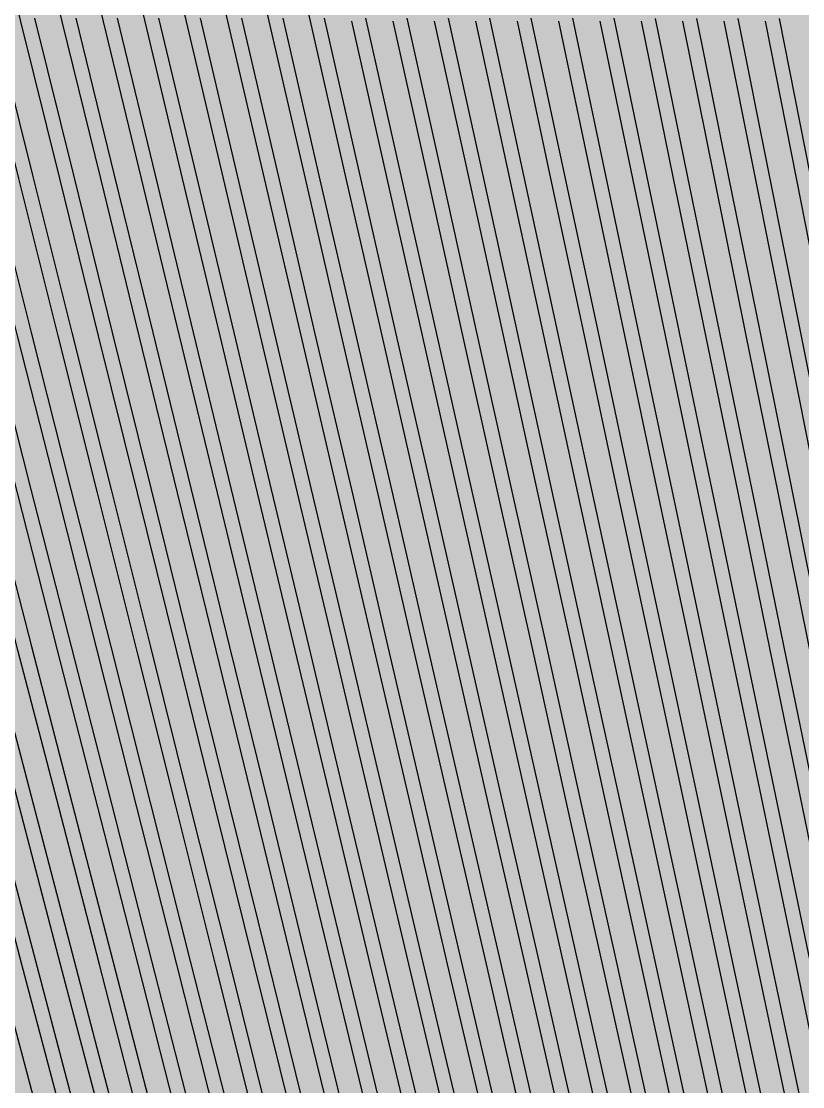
# Model space of a CAD drawing. Header units: metres. Extents: x -7231 to 10969, y -37556 to 1873.
# Drawn here: x 1350.1 to 1461.9, y -18167.2 to -18014.6 of the extents above; entities that cross this region are included whole.
import ezdxf

# ---------------------------------------------------------------- set-up
doc = ezdxf.new("R2010")
doc.units = ezdxf.units.M
for name, color, linetype in [('Metal1', 4, 'CONTINUOUS'), ('Metal2', 3, 'CONTINUOUS'), ('Polyimide', 7, 'CONTINUOUS')]:
    doc.layers.add(name, color=color, linetype=linetype)

msp = doc.modelspace()

# ---------------------------------------------------------------- hatches: boundary and pattern name
at = {"layer": 'Polyimide'}
msp.add_hatch(color=7, dxfattribs=at).paths.add_polyline_path([(4065.69, -468), (4066.67, -501.99), (4068.51, -535.99), (4071.41, -569.99), (4075.54, -603.99), (4081.04, -637.99), (4088.01, -671.99), (4096.52, -705.98), (4106.62, -739.98), (4118.33, -773.98), (4131.63, -807.98), (4146.49, -841.98), (4162.87, -875.98), (4180.68, -909.97), (4199.83, -943.97), (4220.22, -977.97), (4241.73, -1011.97), (4264.21, -1045.97), (4287.52, -1079.96), (4311.51, -1113.96), (4336.01, -1147.96), (4360.86, -1181.96), (4385.88, -1215.96), (4410.89, -1249.96), (4435.74, -1283.95), (4460.24, -1317.95), (4484.23, -1351.95), (4507.54, -1385.95), (4530.02, -1419.95), (4551.53, -1453.94), (4571.92, -1487.94), (4591.07, -1521.94), (4608.88, -1555.94), (4625.26, -1589.94), (4640.12, -1623.94), (4653.42, -1657.93), (4665.13, -1691.93), (4675.23, -1725.93), (4683.74, -1759.93), (4690.71, -1793.93), (4696.21, -1827.93), (4700.34, -1861.92), (4703.24, -1895.92), (4705.08, -1929.92), (4706.06, -1963.92), (4706.44, -1997.92), (4706.5, -2031.91), (4706.5, -4793.02), (4709.95, -4838.39), (4720.22, -4882.71), (4737.08, -4924.98), (4760.13, -4964.2), (4788.85, -4999.49), (4822.58, -5030.03), (4860.53, -5055.12), (4901.85, -5074.18), (4901.85, -5074.18), (4970.68, -5105.23), (5034.7, -5145.26), (5092.76, -5193.54), (5143.8, -5249.19), (5186.89, -5311.2), (5221.24, -5378.44), (5246.23, -5449.69), (5261.41, -5523.66), (5266.5, -5599), (5261.41, -5674.34), (5246.23, -5748.31), (5221.24, -5819.56), (5186.89, -5886.8), (5143.8, -5948.81), (5092.76, -6004.46), (5034.7, -6052.74), (4970.68, -6092.77), (4901.85, -6123.82), (4860.53, -6142.88), (4822.58, -6167.97), (4788.85, -6198.51), (4760.13, -6233.8), (4737.08, -6273.02), (4720.22, -6315.29), (4709.95, -6359.61), (4706.5, -6404.98), (4706.5, -9221.52), (4709.95, -9266.88), (4720.22, -9311.21), (4737.08, -9353.47), (4760.13, -9392.7), (4788.85, -9427.98), (4822.58, -9458.52), (4860.53, -9483.61), (4901.85, -9502.67), (4970.68, -9533.72), (5034.7, -9573.75), (5092.76, -9622.03), (5143.8, -9677.68), (5186.89, -9739.69), (5221.24, -9806.94), (5246.23, -9878.19), (5261.41, -9952.16), (5266.5, -10027.49), (5261.41, -10102.83), (5246.23, -10176.8), (5221.24, -10248.05), (5186.89, -10315.3), (5143.8, -10377.31), (5092.76, -10432.96), (5034.7, -10481.24), (4970.68, -10521.27), (4901.85, -10552.32), (4860.53, -10571.38), (4822.58, -10596.46), (4788.85, -10627), (4760.13, -10662.29), (4737.08, -10701.52), (4720.22, -10743.78), (4709.95, -10788.1), (4706.5, -10833.47), (4706.5, -13650.01), (4709.95, -13695.38), (4720.22, -13739.7), (4737.08, -13781.96), (4760.13, -13821.19), (4788.85, -13856.48), (4822.58, -13887.02), (4860.53, -13912.11), (4901.85, -13931.17), (4970.68, -13962.22), (5034.7, -14002.25), (5092.76, -14050.53), (5143.8, -14106.18), (5186.89, -14168.19), (5221.24, -14235.43), (5246.23, -14306.68), (5261.41, -14380.65), (5266.5, -14455.99), (5261.41, -14531.33), (5246.23, -14605.29), (5221.24, -14676.55), (5186.89, -14743.79), (5143.8, -14805.8), (5092.76, -14861.45), (5034.7, -14909.73), (4970.68, -14949.76), (4901.85, -14980.81), (4860.53, -14999.87), (4822.58, -15024.96), (4788.85, -15055.5), (4760.13, -15090.79), (4737.08, -15130.01), (4720.22, -15172.27), (4709.95, -15216.6), (4706.5, -15261.97), (4706.5, -15455.99), (4720.95, -15750.04), (4764.14, -16041.26), (4835.68, -16326.84), (4934.86, -16604.04), (5060.74, -16870.18), (5212.09, -17122.7), (5387.47, -17359.17), (5585.18, -17577.31), (5803.32, -17775.02), (6039.79, -17950.4), (6292.31, -18101.75), (6558.45, -18227.63), (6835.65, -18326.81), (7121.23, -18398.34), (7412.45, -18441.54), (7706.5, -18455.99), (9969.01, -18455.99), (10047.42, -18459.84), (10125.08, -18471.36), (10201.23, -18490.44), (10275.15, -18516.89), (10346.12, -18550.45), (10413.46, -18590.81), (10476.52, -18637.58), (10534.69, -18690.3), (10587.41, -18748.47), (10634.18, -18811.53), (10674.54, -18878.87), (10708.11, -18949.84), (10734.56, -19023.76), (10753.63, -19099.92), (10765.15, -19177.58), (10769.01, -19255.99), (10769.01, -20895.8), (10730.24, -20951.41), (10694.6, -21009.08), (10662.21, -21068.63), (10633.17, -21129.89), (10607.55, -21192.66), (10585.45, -21256.74), (10566.93, -21321.96), (10552.05, -21388.09), (10540.84, -21454.95), (10533.35, -21522.33), (10529.6, -21590.02), (10529.6, -21657.81), (10533.35, -21725.5), (10540.84, -21792.87), (10552.05, -21859.73), (10566.93, -21925.87), (10585.45, -21991.08), (10607.55, -22055.17), (10633.17, -22117.94), (10662.21, -22179.19), (10694.6, -22238.74), (10730.24, -22296.41), (10769.01, -22352.03), (10769.01, -32454.24), (10728.74, -32510.49), (10691.72, -32568.92), (10658.05, -32629.35), (10627.85, -32691.58), (10601.2, -32755.42), (10578.21, -32820.67), (10558.93, -32887.1), (10543.44, -32954.52), (10531.77, -33022.71), (10523.97, -33091.44), (10520.07, -33160.51), (10520.07, -33229.69), (10523.97, -33298.75), (10531.77, -33367.49), (10543.44, -33435.67), (10558.93, -33503.09), (10578.21, -33569.53), (10601.2, -33634.77), (10627.85, -33698.61), (10658.05, -33760.85), (10691.72, -33821.28), (10728.74, -33879.71), (10769.01, -33935.96), (10769.01, -36556), (10765.15, -36634.41), (10753.63, -36712.07), (10734.56, -36788.23), (10708.11, -36862.15), (10674.54, -36933.12), (10634.18, -37000.46), (10587.41, -37063.51), (10534.69, -37121.69), (10476.52, -37174.41), (10413.46, -37221.18), (10346.12, -37261.54), (10275.15, -37295.1), (10201.23, -37321.55), (10125.08, -37340.63), (10047.42, -37352.15), (9969.01, -37356), (-6231.01, -37356), (-6309.42, -37352.15), (-6387.08, -37340.63), (-6463.23, -37321.55), (-6537.15, -37295.1), (-6608.12, -37261.54), (-6675.46, -37221.18), (-6738.52, -37174.41), (-6796.69, -37121.69), (-6849.41, -37063.51), (-6896.18, -37000.46), (-6936.54, -36933.12), (-6970.11, -36862.15), (-6996.56, -36788.23), (-7015.63, -36712.07), (-7027.15, -36634.41), (-7031.01, -36556), (-7031.01, -33936), (-6990.74, -33879.75), (-6953.7, -33821.31), (-6920.03, -33760.88), (-6889.82, -33698.64), (-6863.18, -33634.8), (-6840.18, -33569.55), (-6820.9, -33503.11), (-6805.4, -33435.69), (-6793.74, -33367.49), (-6785.94, -33298.75), (-6782.03, -33229.68), (-6782.03, -33160.5), (-6785.94, -33091.43), (-6793.74, -33022.69), (-6805.4, -32954.5), (-6820.9, -32887.07), (-6840.18, -32820.63), (-6863.18, -32755.39), (-6889.82, -32691.54), (-6920.03, -32629.3), (-6953.7, -32568.87), (-6990.74, -32510.43), (-7031.01, -32454.18), (-7031.01, -22364.83), (-6990.74, -22308.58), (-6953.7, -22250.14), (-6920.03, -22189.71), (-6889.82, -22127.47), (-6863.18, -22063.62), (-6840.18, -21998.38), (-6820.9, -21931.94), (-6805.4, -21864.51), (-6793.74, -21796.32), (-6785.94, -21727.58), (-6782.03, -21658.51), (-6782.03, -21589.33), (-6785.94, -21520.26), (-6793.74, -21451.52), (-6805.4, -21383.32), (-6820.9, -21315.9), (-6840.18, -21249.46), (-6863.18, -21184.21), (-6889.82, -21120.37), (-6920.03, -21058.13), (-6953.7, -20997.7), (-6990.74, -20939.26), (-7031.01, -20883.01), (-7031.01, -19255.99), (-7027.15, -19177.58), (-7015.63, -19099.92), (-6996.56, -19023.76), (-6970.11, -18949.84), (-6936.54, -18878.87), (-6896.18, -18811.53), (-6849.41, -18748.47), (-6796.69, -18690.3), (-6738.52, -18637.58), (-6675.46, -18590.81), (-6608.12, -18550.45), (-6537.15, -18516.89), (-6463.23, -18490.44), (-6387.08, -18471.36), (-6309.42, -18459.84), (-6231.01, -18455.99), (-3968.5, -18455.99), (-3674.45, -18441.54), (-3383.23, -18398.34), (-3097.65, -18326.81), (-2820.45, -18227.63), (-2554.31, -18101.75), (-2301.79, -17950.4), (-2065.32, -17775.02), (-1847.18, -17577.31), (-1649.47, -17359.17), (-1474.09, -17122.7), (-1322.74, -16870.18), (-1196.86, -16604.04), (-1097.68, -16326.84), (-1026.14, -16041.26), (-982.95, -15750.04), (-968.5, -15455.99), (-968.5, -15261.97), (-971.95, -15216.6), (-982.22, -15172.27), (-999.08, -15130.01), (-1022.13, -15090.79), (-1050.85, -15055.5), (-1084.58, -15024.96), (-1122.53, -14999.87), (-1163.85, -14980.81), (-1232.68, -14949.76), (-1296.7, -14909.73), (-1354.76, -14861.45), (-1405.8, -14805.8), (-1448.89, -14743.79), (-1483.24, -14676.55), (-1508.23, -14605.29), (-1523.41, -14531.33), (-1528.5, -14455.99), (-1523.41, -14380.65), (-1508.23, -14306.68), (-1483.24, -14235.43), (-1448.89, -14168.19), (-1405.8, -14106.18), (-1354.76, -14050.53), (-1296.7, -14002.25), (-1232.68, -13962.22), (-1163.85, -13931.17), (-1122.53, -13912.11), (-1084.58, -13887.02), (-1050.85, -13856.48), (-1022.13, -13821.19), (-999.08, -13781.96), (-982.22, -13739.7), (-971.95, -13695.38), (-968.5, -13650.01), (-968.5, -12309.64), (-971.95, -12264.27), (-982.22, -12219.94), (-999.08, -12177.68), (-1022.13, -12138.46), (-1050.85, -12103.17), (-1084.58, -12072.63), (-1122.53, -12047.54), (-1163.85, -12028.48), (-1232.68, -11997.43), (-1296.7, -11957.4), (-1354.76, -11909.12), (-1405.8, -11853.47), (-1448.89, -11791.46), (-1483.24, -11724.22), (-1508.23, -11652.96), (-1523.41, -11579), (-1528.5, -11503.66), (-1523.41, -11428.32), (-1508.23, -11354.35), (-1483.24, -11283.1), (-1448.89, -11215.86), (-1405.8, -11153.85), (-1354.76, -11098.2), (-1296.7, -11049.92), (-1232.68, -11009.89), (-1163.85, -10978.84), (-1122.53, -10959.78), (-1084.58, -10934.69), (-1050.85, -10904.15), (-1022.13, -10868.86), (-999.08, -10829.63), (-982.22, -10787.37), (-971.95, -10743.05), (-968.5, -10697.68), (-968.5, -9357.31), (-971.95, -9311.94), (-982.22, -9267.62), (-999.08, -9225.35), (-1022.13, -9186.13), (-1050.85, -9150.84), (-1084.58, -9120.3), (-1122.53, -9095.21), (-1163.85, -9076.15), (-1163.85, -9076.15), (-1232.68, -9045.1), (-1296.7, -9005.07), (-1354.76, -8956.79), (-1405.8, -8901.14), (-1448.89, -8839.13), (-1483.24, -8771.89), (-1508.23, -8700.64), (-1523.41, -8626.67), (-1528.5, -8551.33), (-1523.41, -8475.99), (-1508.23, -8402.02), (-1483.24, -8330.77), (-1448.89, -8263.53), (-1405.8, -8201.52), (-1354.76, -8145.87), (-1296.7, -8097.59), (-1232.68, -8057.56), (-1163.85, -8026.51), (-1163.85, -8026.51), (-1122.53, -8007.45), (-1084.58, -7982.36), (-1050.85, -7951.82), (-1022.13, -7916.53), (-999.08, -7877.31), (-982.22, -7835.04), (-971.95, -7790.72), (-968.5, -7745.35), (-968.5, -6404.98), (-971.95, -6359.61), (-982.22, -6315.29), (-999.08, -6273.02), (-1022.13, -6233.8), (-1050.85, -6198.51), (-1084.58, -6167.97), (-1122.53, -6142.88), (-1163.85, -6123.82), (-1163.85, -6123.82), (-1232.68, -6092.77), (-1296.7, -6052.74), (-1354.76, -6004.46), (-1405.8, -5948.81), (-1448.89, -5886.8), (-1483.24, -5819.56), (-1508.23, -5748.31), (-1523.41, -5674.34), (-1528.5, -5599), (-1523.41, -5523.66), (-1508.23, -5449.69), (-1483.24, -5378.44), (-1448.89, -5311.2), (-1405.8, -5249.19), (-1354.76, -5193.54), (-1296.7, -5145.26), (-1232.68, -5105.23), (-1163.85, -5074.18), (-1163.85, -5074.18), (-1122.53, -5055.12), (-1084.58, -5030.03), (-1050.85, -4999.49), (-1022.13, -4964.2), (-999.08, -4924.98), (-982.22, -4882.71), (-971.95, -4838.39), (-968.5, -4793.02), (-968.5, -2031.91), (-968.44, -1997.92), (-968.06, -1963.92), (-967.05, -1929.92), (-965.18, -1895.92), (-962.22, -1861.92), (-958.01, -1827.93), (-952.41, -1793.93), (-945.31, -1759.93), (-936.64, -1725.93), (-926.35, -1691.93), (-914.43, -1657.93), (-900.88, -1623.94), (-885.74, -1589.94), (-869.05, -1555.94), (-850.91, -1521.94), (-831.4, -1487.94), (-810.63, -1453.94), (-788.72, -1419.95), (-765.82, -1385.95), (-742.07, -1351.95), (-717.63, -1317.95), (-692.67, -1283.95), (-667.36, -1249.96), (-641.88, -1215.96), (-616.39, -1181.96), (-591.08, -1147.96), (-566.12, -1113.96), (-541.68, -1079.96), (-517.93, -1045.97), (-495.03, -1011.97), (-473.12, -977.97), (-452.35, -943.97), (-432.84, -909.97), (-414.7, -875.98), (-398.01, -841.98), (-382.87, -807.98), (-369.32, -773.98), (-357.4, -739.98), (-347.11, -705.98), (-338.44, -671.99), (-331.34, -637.99), (-325.74, -603.99), (-321.53, -569.99), (-318.57, -535.99), (-316.7, -501.99), (-315.69, -468), (-315.31, -434), (-315.25, -400), (-315.25, 401), (-315.25, 451), (-315.25, 1644), (-270.25, 1644), (-270.03, 1637.13), (-269.35, 1630.29), (-268.23, 1623.52), (-266.67, 1616.82), (-264.68, 1610.25), (-262.26, 1603.82), (-259.42, 1597.56), (-256.18, 1591.5), (-252.55, 1585.67), (-248.55, 1580.08), (-244.19, 1574.77), (-239.5, 1569.75), (-234.48, 1565.06), (-229.17, 1560.7), (-223.58, 1556.7), (-217.75, 1553.07), (-211.69, 1549.83), (-205.43, 1546.99), (-199, 1544.57), (-192.43, 1542.58), (-185.73, 1541.02), (-178.96, 1539.9), (-172.12, 1539.22), (-165.25, 1539), (-158.38, 1539.22), (-151.54, 1539.9), (-144.77, 1541.02), (-138.07, 1542.58), (-131.5, 1544.57), (-125.07, 1546.99), (-118.81, 1549.83), (-112.75, 1553.07), (-106.92, 1556.7), (-101.33, 1560.7), (-96.02, 1565.06), (-91, 1569.75), (-86.31, 1574.77), (-81.95, 1580.08), (-77.95, 1585.67), (-74.32, 1591.5), (-71.08, 1597.56), (-68.24, 1603.82), (-65.82, 1610.25), (-63.83, 1616.82), (-62.27, 1623.52), (-61.15, 1630.29), (-60.47, 1637.13), (-60.25, 1644), (1853, 1644), (1853, 1573), (3815.25, 1573), (3815.46, 1579.54), (3816.11, 1586.05), (3817.17, 1592.51), (3818.66, 1598.88), (3820.56, 1605.14), (3822.86, 1611.27), (3825.56, 1617.23), (3828.65, 1623), (3832.1, 1628.56), (3835.91, 1633.88), (3840.07, 1638.93), (3844.54, 1643.71), (3849.32, 1648.18), (3854.37, 1652.34), (3859.69, 1656.15), (3865.25, 1659.6), (3871.02, 1662.69), (3876.98, 1665.39), (3883.11, 1667.69), (3889.37, 1669.59), (3895.74, 1671.08), (3902.2, 1672.14), (3908.71, 1672.79), (3915.25, 1673), (3921.79, 1672.79), (3928.3, 1672.14), (3934.76, 1671.08), (3941.13, 1669.59), (3947.39, 1667.69), (3953.52, 1665.39), (3959.48, 1662.69), (3965.25, 1659.6), (3970.81, 1656.15), (3976.13, 1652.34), (3981.18, 1648.18), (3985.96, 1643.71), (3990.43, 1638.93), (3994.59, 1633.88), (3998.4, 1628.56), (4001.85, 1623), (4004.94, 1617.23), (4007.64, 1611.27), (4009.94, 1605.14), (4011.84, 1598.88), (4013.33, 1592.51), (4014.39, 1586.05), (4015.04, 1579.54), (4015.25, 1573), (4065.25, 1573), (4065.25, 451), (4065.25, 401), (4065.25, -400), (4065.31, -434), (4065.69, -468)])

# ---------------------------------------------------------------- linework, layer by layer
at = {"layer": 'Metal1'}
for points in [[(1433.44, -18464.7), (1427.5, -18442.19), (1421.55, -18419.69), (1415.61, -18397.19), (1409.67, -18374.69), (1403.72, -18352.19), (1397.78, -18329.69), (1391.84, -18307.19), (1385.89, -18284.69), (1379.95, -18262.19), (1374.01, -18239.69), (1368.06, -18217.19), (1362.12, -18194.69), (1356.17, -18172.19), (1350.23, -18149.69), (1344.29, -18127.19), (1338.34, -18104.68), (1332.4, -18082.18), (1326.46, -18059.68), (1320.51, -18037.18), (1314.57, -18014.68), (1308.63, -17992.18)], [(1442.73, -18464.69), (1436.92, -18442.19), (1431.1, -18419.69), (1425.29, -18397.19), (1419.47, -18374.69), (1413.65, -18352.19), (1407.84, -18329.69), (1402.02, -18307.19), (1396.2, -18284.68), (1390.39, -18262.18), (1384.57, -18239.68), (1378.76, -18217.18), (1372.94, -18194.68), (1367.12, -18172.18), (1361.31, -18149.68), (1355.49, -18127.18), (1349.67, -18104.68), (1343.86, -18082.18), (1338.04, -18059.68), (1332.22, -18037.18), (1326.41, -18014.68), (1320.59, -17992.18)], [(1452.03, -18464.69), (1446.34, -18442.18), (1440.65, -18419.68), (1434.96, -18397.18), (1429.27, -18374.68), (1423.58, -18352.18), (1417.89, -18329.68), (1412.2, -18307.18), (1406.52, -18284.68), (1400.83, -18262.18), (1395.14, -18239.68), (1389.45, -18217.18), (1383.76, -18194.68), (1378.07, -18172.18), (1372.38, -18149.68), (1366.69, -18127.17), (1361, -18104.67), (1355.31, -18082.17), (1349.62, -18059.67), (1343.94, -18037.17), (1338.25, -18014.67), (1332.56, -17992.17)], [(1461.32, -18464.68), (1455.76, -18442.18), (1450.2, -18419.68), (1444.64, -18397.18), (1439.08, -18374.68), (1433.51, -18352.18), (1427.95, -18329.68), (1422.39, -18307.18), (1416.83, -18284.67), (1411.27, -18262.17), (1405.7, -18239.67), (1400.14, -18217.17), (1394.58, -18194.67), (1389.02, -18172.17), (1383.46, -18149.67), (1377.89, -18127.17), (1372.33, -18104.67), (1366.77, -18082.17), (1361.21, -18059.67), (1355.65, -18037.17), (1350.08, -18014.67), (1344.52, -17992.17)], [(1470.62, -18464.67), (1465.18, -18442.17), (1459.75, -18419.67), (1454.31, -18397.17), (1448.88, -18374.67), (1443.44, -18352.17), (1438.01, -18329.67), (1432.57, -18307.17), (1427.14, -18284.67), (1421.7, -18262.17), (1416.27, -18239.67), (1410.83, -18217.17), (1405.4, -18194.67), (1399.97, -18172.17), (1394.53, -18149.67), (1389.1, -18127.16), (1383.66, -18104.66), (1378.23, -18082.16), (1372.79, -18059.66), (1367.36, -18037.16), (1361.92, -18014.66), (1356.49, -17992.16)], [(1479.91, -18464.67), (1474.61, -18442.17), (1469.3, -18419.67), (1463.99, -18397.17), (1458.68, -18374.67), (1453.37, -18352.17), (1448.07, -18329.67), (1442.76, -18307.16), (1437.45, -18284.66), (1432.14, -18262.16), (1426.84, -18239.66), (1421.53, -18217.16), (1416.22, -18194.66), (1410.91, -18172.16), (1405.6, -18149.66), (1400.3, -18127.16), (1394.99, -18104.66), (1389.68, -18082.16), (1384.37, -18059.66), (1379.07, -18037.16), (1373.76, -18014.66), (1368.45, -17992.16)], [(1489.21, -18464.66), (1484.03, -18442.16), (1478.85, -18419.66), (1473.67, -18397.16), (1468.49, -18374.66), (1463.31, -18352.16), (1458.12, -18329.66), (1452.94, -18307.16), (1447.76, -18284.66), (1442.58, -18262.16), (1437.4, -18239.66), (1432.22, -18217.16), (1427.04, -18194.66), (1421.86, -18172.16), (1416.68, -18149.65), (1411.5, -18127.15), (1406.32, -18104.65), (1401.14, -18082.15), (1395.96, -18059.65), (1390.78, -18037.15), (1385.6, -18014.65), (1380.42, -17992.15)], [(1316.5, -18014.17), (1322.45, -18036.67), (1328.39, -18059.17), (1334.34, -18081.67), (1340.28, -18104.17), (1346.22, -18126.67), (1352.17, -18149.17), (1358.11, -18171.68), (1364.05, -18194.18), (1370, -18216.68), (1375.94, -18239.18), (1381.88, -18261.68), (1387.83, -18284.18), (1393.77, -18306.68), (1399.71, -18329.18), (1405.66, -18351.68), (1411.6, -18374.18), (1417.54, -18396.68), (1423.49, -18419.18), (1429.43, -18441.68), (1435.37, -18464.18)], [(1328.34, -18014.18), (1334.16, -18036.68), (1339.98, -18059.18), (1345.79, -18081.68), (1351.61, -18104.18), (1357.43, -18126.68), (1363.24, -18149.18), (1369.06, -18171.68), (1374.88, -18194.18), (1380.69, -18216.68), (1386.51, -18239.18), (1392.32, -18261.68), (1398.14, -18284.18), (1403.96, -18306.68), (1409.77, -18329.19), (1415.59, -18351.69), (1421.41, -18374.19), (1427.22, -18396.69), (1433.04, -18419.19), (1438.85, -18441.69), (1444.67, -18464.19)], [(1340.18, -18014.18), (1345.87, -18036.68), (1351.56, -18059.18), (1357.25, -18081.68), (1362.94, -18104.18), (1368.63, -18126.68), (1374.32, -18149.19), (1380.01, -18171.69), (1385.7, -18194.19), (1391.39, -18216.69), (1397.08, -18239.19), (1402.77, -18261.69), (1408.45, -18284.19), (1414.14, -18306.69), (1419.83, -18329.19), (1425.52, -18351.69), (1431.21, -18374.19), (1436.9, -18396.69), (1442.59, -18419.19), (1448.28, -18441.69), (1453.97, -18464.19)], [(1352.03, -18014.19), (1357.59, -18036.69), (1363.15, -18059.19), (1368.71, -18081.69), (1374.27, -18104.19), (1379.84, -18126.69), (1385.4, -18149.19), (1390.96, -18171.69), (1396.52, -18194.19), (1402.08, -18216.69), (1407.65, -18239.19), (1413.21, -18261.69), (1418.77, -18284.19), (1424.33, -18306.7), (1429.89, -18329.2), (1435.46, -18351.7), (1441.02, -18374.2), (1446.58, -18396.7), (1452.14, -18419.2), (1457.7, -18441.7), (1463.27, -18464.2)], [(1363.87, -18014.19), (1369.3, -18036.69), (1374.73, -18059.19), (1380.17, -18081.69), (1385.6, -18104.19), (1391.04, -18126.69), (1396.47, -18149.2), (1401.91, -18171.7), (1407.34, -18194.2), (1412.78, -18216.7), (1418.21, -18239.2), (1423.65, -18261.7), (1429.08, -18284.2), (1434.52, -18306.7), (1439.95, -18329.2), (1445.39, -18351.7), (1450.82, -18374.2), (1456.26, -18396.7), (1461.69, -18419.2), (1467.13, -18441.7), (1472.56, -18464.21)], [(1375.71, -18014.2), (1381.01, -18036.7), (1386.32, -18059.2), (1391.63, -18081.7), (1396.94, -18104.2), (1402.24, -18126.7), (1407.55, -18149.2), (1412.86, -18171.7), (1418.17, -18194.2), (1423.47, -18216.7), (1428.78, -18239.2), (1434.09, -18261.7), (1439.4, -18284.2), (1444.71, -18306.71), (1450.01, -18329.21), (1455.32, -18351.71), (1460.63, -18374.21), (1465.94, -18396.71), (1471.24, -18419.21), (1476.55, -18441.71), (1481.86, -18464.21)], [(1387.55, -18014.2), (1392.73, -18036.7), (1397.91, -18059.2), (1403.09, -18081.7), (1408.27, -18104.2), (1413.45, -18126.71), (1418.63, -18149.21), (1423.81, -18171.71), (1428.99, -18194.21), (1434.17, -18216.71), (1439.35, -18239.21), (1444.53, -18261.71), (1449.71, -18284.21), (1454.89, -18306.71), (1460.07, -18329.21), (1465.25, -18351.71), (1470.43, -18374.21), (1475.62, -18396.71), (1480.8, -18419.21), (1485.98, -18441.71), (1491.16, -18464.22)], [(1498.5, -18464.66), (1493.45, -18442.16), (1488.4, -18419.66), (1483.34, -18397.16), (1478.29, -18374.66), (1473.24, -18352.16), (1468.18, -18329.65), (1463.13, -18307.15), (1458.08, -18284.65), (1453.02, -18262.15), (1447.97, -18239.65), (1442.91, -18217.15), (1437.86, -18194.65), (1432.81, -18172.15), (1427.75, -18149.65), (1422.7, -18127.15), (1417.65, -18104.65), (1412.59, -18082.15), (1407.54, -18059.65), (1402.49, -18037.15), (1397.43, -18014.65)], [(1399.38, -18014.21), (1404.44, -18036.71), (1409.49, -18059.21), (1414.55, -18081.71), (1419.6, -18104.21), (1424.65, -18126.71), (1429.71, -18149.21), (1434.76, -18171.71), (1439.81, -18194.21), (1444.87, -18216.71), (1449.92, -18239.21), (1454.97, -18261.71), (1460.03, -18284.22), (1465.08, -18306.72), (1470.13, -18329.22), (1475.19, -18351.72), (1480.24, -18374.22), (1485.29, -18396.72), (1490.35, -18419.22), (1495.4, -18441.72), (1500.45, -18464.22)], [(1507.8, -18464.65), (1502.87, -18442.15), (1497.95, -18419.65), (1493.02, -18397.15), (1488.09, -18374.65), (1483.17, -18352.15), (1478.24, -18329.65), (1473.31, -18307.15), (1468.39, -18284.65), (1463.46, -18262.15), (1458.53, -18239.65), (1453.61, -18217.15), (1448.68, -18194.65), (1443.76, -18172.14), (1438.83, -18149.64), (1433.9, -18127.14), (1428.98, -18104.64), (1424.05, -18082.14), (1419.12, -18059.64), (1414.2, -18037.14), (1409.27, -18014.64)], [(1411.22, -18014.21), (1416.15, -18036.71), (1421.08, -18059.21), (1426, -18081.71), (1430.93, -18104.22), (1435.86, -18126.72), (1440.78, -18149.22), (1445.71, -18171.72), (1450.64, -18194.22), (1455.56, -18216.72), (1460.49, -18239.22), (1465.41, -18261.72), (1470.34, -18284.22), (1475.27, -18306.72), (1480.19, -18329.22), (1485.12, -18351.72), (1490.05, -18374.22), (1494.97, -18396.72), (1499.9, -18419.22), (1504.83, -18441.73), (1509.75, -18464.23)], [(1517.09, -18464.65), (1512.29, -18442.15), (1507.49, -18419.65), (1502.7, -18397.15), (1497.9, -18374.65), (1493.1, -18352.15), (1488.3, -18329.64), (1483.5, -18307.14), (1478.7, -18284.64), (1473.9, -18262.14), (1469.1, -18239.64), (1464.3, -18217.14), (1459.5, -18194.64), (1454.7, -18172.14), (1449.9, -18149.64), (1445.1, -18127.14), (1440.31, -18104.64), (1435.51, -18082.14), (1430.71, -18059.64), (1425.91, -18037.14), (1421.11, -18014.63)], [(1423.06, -18014.22), (1427.86, -18036.72), (1432.66, -18059.22), (1437.46, -18081.72), (1442.26, -18104.22), (1447.06, -18126.72), (1451.86, -18149.22), (1456.66, -18171.72), (1461.46, -18194.22), (1466.26, -18216.72), (1471.06, -18239.22), (1475.86, -18261.73), (1480.66, -18284.23), (1485.45, -18306.73), (1490.25, -18329.23), (1495.05, -18351.73), (1499.85, -18374.23), (1504.65, -18396.73), (1509.45, -18419.23), (1514.25, -18441.73), (1519.05, -18464.23)], [(1526.39, -18464.64), (1521.72, -18442.14), (1517.04, -18419.64), (1512.37, -18397.14), (1507.7, -18374.64), (1503.03, -18352.14), (1498.36, -18329.64), (1493.68, -18307.14), (1489.01, -18284.64), (1484.34, -18262.14), (1479.67, -18239.64), (1475, -18217.14), (1470.32, -18194.64), (1465.65, -18172.13), (1460.98, -18149.63), (1456.31, -18127.13), (1451.63, -18104.63), (1446.96, -18082.13), (1442.29, -18059.63), (1437.62, -18037.13), (1432.95, -18014.63)], [(1434.9, -18014.22), (1439.58, -18036.72), (1444.25, -18059.22), (1448.92, -18081.73), (1453.59, -18104.23), (1458.27, -18126.73), (1462.94, -18149.23), (1467.61, -18171.73), (1472.28, -18194.23), (1476.95, -18216.73), (1481.63, -18239.23), (1486.3, -18261.73), (1490.97, -18284.23), (1495.64, -18306.73), (1500.31, -18329.23), (1504.99, -18351.73), (1509.66, -18374.23), (1514.33, -18396.73), (1519, -18419.24), (1523.67, -18441.74), (1528.35, -18464.24)], [(1535.68, -18464.64), (1531.14, -18442.14), (1526.59, -18419.64), (1522.05, -18397.14), (1517.5, -18374.64), (1512.96, -18352.13), (1508.41, -18329.63), (1503.87, -18307.13), (1499.32, -18284.63), (1494.78, -18262.13), (1490.23, -18239.63), (1485.69, -18217.13), (1481.14, -18194.63), (1476.6, -18172.13), (1472.05, -18149.63), (1467.51, -18127.13), (1462.96, -18104.63), (1458.42, -18082.13), (1453.87, -18059.63), (1449.33, -18037.12), (1444.78, -18014.62)], [(1446.74, -18014.23), (1451.29, -18036.73), (1455.83, -18059.23), (1460.38, -18081.73), (1464.92, -18104.23), (1469.47, -18126.73), (1474.01, -18149.23), (1478.56, -18171.73), (1483.1, -18194.23), (1487.65, -18216.73), (1492.19, -18239.24), (1496.74, -18261.74), (1501.28, -18284.24), (1505.83, -18306.74), (1510.37, -18329.24), (1514.92, -18351.74), (1519.46, -18374.24), (1524.01, -18396.74), (1528.55, -18419.24), (1533.1, -18441.74), (1537.64, -18464.24)], [(1544.98, -18464.63), (1540.56, -18442.13), (1536.14, -18419.63), (1531.72, -18397.13), (1527.31, -18374.63), (1522.89, -18352.13), (1518.47, -18329.63), (1514.05, -18307.13), (1509.64, -18284.63), (1505.22, -18262.13), (1500.8, -18239.63), (1496.38, -18217.13), (1491.96, -18194.62), (1487.55, -18172.12), (1483.13, -18149.62), (1478.71, -18127.12), (1474.29, -18104.62), (1469.88, -18082.12), (1465.46, -18059.62), (1461.04, -18037.12), (1456.62, -18014.62)], [(1458.58, -18014.23), (1463, -18036.73), (1467.42, -18059.23), (1471.84, -18081.74), (1476.26, -18104.24), (1480.67, -18126.74), (1485.09, -18149.24), (1489.51, -18171.74), (1493.93, -18194.24), (1498.34, -18216.74), (1502.76, -18239.24), (1507.18, -18261.74), (1511.6, -18284.24), (1516.02, -18306.74), (1520.43, -18329.24), (1524.85, -18351.74), (1529.27, -18374.24), (1533.69, -18396.75), (1538.11, -18419.25), (1542.52, -18441.75), (1546.94, -18464.25)]]:
    msp.add_lwpolyline(points, dxfattribs=at)
at = {"layer": 'Metal2'}
for points in [[(1438.09, -18464.69), (1432.21, -18442.19), (1426.33, -18419.69), (1420.45, -18397.19), (1414.57, -18374.69), (1408.69, -18352.19), (1402.81, -18329.69), (1396.93, -18307.19), (1391.05, -18284.69), (1385.17, -18262.19), (1379.29, -18239.69), (1373.41, -18217.19), (1367.53, -18194.68), (1361.65, -18172.18), (1355.77, -18149.68), (1349.89, -18127.18), (1344.01, -18104.68), (1338.13, -18082.18), (1332.25, -18059.68), (1326.37, -18037.18), (1320.49, -18014.68), (1314.61, -17992.18)], [(1447.38, -18464.69), (1441.63, -18442.19), (1435.88, -18419.69), (1430.12, -18397.19), (1424.37, -18374.68), (1418.62, -18352.18), (1412.87, -18329.68), (1407.11, -18307.18), (1401.36, -18284.68), (1395.61, -18262.18), (1389.85, -18239.68), (1384.1, -18217.18), (1378.35, -18194.68), (1372.6, -18172.18), (1366.84, -18149.68), (1361.09, -18127.18), (1355.34, -18104.68), (1349.59, -18082.18), (1343.83, -18059.68), (1338.08, -18037.17), (1332.33, -18014.67), (1326.57, -17992.17)], [(1456.68, -18464.68), (1451.05, -18442.18), (1445.43, -18419.68), (1439.8, -18397.18), (1434.17, -18374.68), (1428.55, -18352.18), (1422.92, -18329.68), (1417.3, -18307.18), (1411.67, -18284.68), (1406.05, -18262.18), (1400.42, -18239.68), (1394.79, -18217.17), (1389.17, -18194.67), (1383.54, -18172.17), (1377.92, -18149.67), (1372.29, -18127.17), (1366.67, -18104.67), (1361.04, -18082.17), (1355.42, -18059.67), (1349.79, -18037.17), (1344.16, -18014.67), (1338.54, -17992.17)], [(1465.97, -18464.68), (1460.47, -18442.18), (1454.97, -18419.68), (1449.48, -18397.18), (1443.98, -18374.67), (1438.48, -18352.17), (1432.98, -18329.67), (1427.48, -18307.17), (1421.98, -18284.67), (1416.49, -18262.17), (1410.99, -18239.67), (1405.49, -18217.17), (1399.99, -18194.67), (1394.49, -18172.17), (1388.99, -18149.67), (1383.49, -18127.17), (1378, -18104.67), (1372.5, -18082.17), (1367, -18059.67), (1361.5, -18037.16), (1356, -18014.66), (1350.5, -17992.16)], [(1475.27, -18464.67), (1469.89, -18442.17), (1464.52, -18419.67), (1459.15, -18397.17), (1453.78, -18374.67), (1448.41, -18352.17), (1443.04, -18329.67), (1437.67, -18307.17), (1432.3, -18284.67), (1426.92, -18262.17), (1421.55, -18239.67), (1416.18, -18217.16), (1410.81, -18194.66), (1405.44, -18172.16), (1400.07, -18149.66), (1394.7, -18127.16), (1389.32, -18104.66), (1383.95, -18082.16), (1378.58, -18059.66), (1373.21, -18037.16), (1367.84, -18014.66), (1362.47, -17992.16)], [(1484.56, -18464.67), (1479.32, -18442.17), (1474.07, -18419.67), (1468.83, -18397.16), (1463.58, -18374.66), (1458.34, -18352.16), (1453.1, -18329.66), (1447.85, -18307.16), (1442.61, -18284.66), (1437.36, -18262.16), (1432.12, -18239.66), (1426.87, -18217.16), (1421.63, -18194.66), (1416.39, -18172.16), (1411.14, -18149.66), (1405.9, -18127.16), (1400.65, -18104.66), (1395.41, -18082.16), (1390.17, -18059.65), (1384.92, -18037.15), (1379.68, -18014.65), (1374.43, -17992.15)], [(1493.86, -18464.66), (1488.74, -18442.16), (1483.62, -18419.66), (1478.5, -18397.16), (1473.39, -18374.66), (1468.27, -18352.16), (1463.15, -18329.66), (1458.04, -18307.16), (1452.92, -18284.66), (1447.8, -18262.16), (1442.69, -18239.65), (1437.57, -18217.15), (1432.45, -18194.65), (1427.33, -18172.15), (1422.22, -18149.65), (1417.1, -18127.15), (1411.98, -18104.65), (1406.87, -18082.15), (1401.75, -18059.65), (1396.63, -18037.15), (1391.51, -18014.65), (1386.4, -17992.15)], [(1310.58, -18014.17), (1316.59, -18036.67), (1322.6, -18059.17), (1328.61, -18081.67), (1334.61, -18104.17), (1340.62, -18126.67), (1346.63, -18149.17), (1352.63, -18171.67), (1358.64, -18194.17), (1364.65, -18216.67), (1370.65, -18239.18), (1376.66, -18261.68), (1382.67, -18284.18), (1388.68, -18306.68), (1394.68, -18329.18), (1400.69, -18351.68), (1406.7, -18374.18), (1412.7, -18396.68), (1418.71, -18419.18), (1424.72, -18441.68), (1430.72, -18464.18)], [(1322.42, -18014.17), (1328.3, -18036.67), (1334.18, -18059.17), (1340.06, -18081.68), (1345.94, -18104.18), (1351.82, -18126.68), (1357.7, -18149.18), (1363.58, -18171.68), (1369.46, -18194.18), (1375.34, -18216.68), (1381.22, -18239.18), (1387.1, -18261.68), (1392.98, -18284.18), (1398.86, -18306.68), (1404.74, -18329.18), (1410.62, -18351.68), (1416.5, -18374.18), (1422.38, -18396.69), (1428.26, -18419.19), (1434.14, -18441.69), (1440.02, -18464.19)], [(1334.26, -18014.18), (1340.02, -18036.68), (1345.77, -18059.18), (1351.52, -18081.68), (1357.28, -18104.18), (1363.03, -18126.68), (1368.78, -18149.18), (1374.53, -18171.68), (1380.29, -18194.18), (1386.04, -18216.68), (1391.79, -18239.19), (1397.54, -18261.69), (1403.3, -18284.19), (1409.05, -18306.69), (1414.8, -18329.19), (1420.56, -18351.69), (1426.31, -18374.19), (1432.06, -18396.69), (1437.81, -18419.19), (1443.57, -18441.69), (1449.32, -18464.19)], [(1346.11, -18014.18), (1351.73, -18036.68), (1357.36, -18059.19), (1362.98, -18081.69), (1368.61, -18104.19), (1374.23, -18126.69), (1379.86, -18149.19), (1385.48, -18171.69), (1391.11, -18194.19), (1396.74, -18216.69), (1402.36, -18239.19), (1407.99, -18261.69), (1413.61, -18284.19), (1419.24, -18306.69), (1424.86, -18329.19), (1430.49, -18351.69), (1436.11, -18374.19), (1441.74, -18396.7), (1447.37, -18419.2), (1452.99, -18441.7), (1458.62, -18464.2)], [(1357.95, -18014.19), (1363.44, -18036.69), (1368.94, -18059.19), (1374.44, -18081.69), (1379.94, -18104.19), (1385.44, -18126.69), (1390.94, -18149.19), (1396.43, -18171.69), (1401.93, -18194.19), (1407.43, -18216.7), (1412.93, -18239.2), (1418.43, -18261.7), (1423.93, -18284.2), (1429.42, -18306.7), (1434.92, -18329.2), (1440.42, -18351.7), (1445.92, -18374.2), (1451.42, -18396.7), (1456.92, -18419.2), (1462.42, -18441.7), (1467.91, -18464.2)], [(1369.79, -18014.19), (1375.16, -18036.69), (1380.53, -18059.2), (1385.9, -18081.7), (1391.27, -18104.2), (1396.64, -18126.7), (1402.01, -18149.2), (1407.38, -18171.7), (1412.76, -18194.2), (1418.13, -18216.7), (1423.5, -18239.2), (1428.87, -18261.7), (1434.24, -18284.2), (1439.61, -18306.7), (1444.98, -18329.2), (1450.35, -18351.7), (1455.73, -18374.2), (1461.1, -18396.71), (1466.47, -18419.21), (1471.84, -18441.71), (1477.21, -18464.21)], [(1381.63, -18014.2), (1386.87, -18036.7), (1392.11, -18059.2), (1397.36, -18081.7), (1402.6, -18104.2), (1407.85, -18126.7), (1413.09, -18149.2), (1418.33, -18171.7), (1423.58, -18194.2), (1428.82, -18216.71), (1434.07, -18239.21), (1439.31, -18261.71), (1444.56, -18284.21), (1449.8, -18306.71), (1455.04, -18329.21), (1460.29, -18351.71), (1465.53, -18374.21), (1470.78, -18396.71), (1476.02, -18419.21), (1481.26, -18441.71), (1486.51, -18464.21)], [(1393.47, -18014.2), (1398.58, -18036.71), (1403.7, -18059.21), (1408.82, -18081.71), (1413.93, -18104.21), (1419.05, -18126.71), (1424.17, -18149.21), (1429.28, -18171.71), (1434.4, -18194.21), (1439.52, -18216.71), (1444.64, -18239.21), (1449.75, -18261.71), (1454.87, -18284.21), (1459.99, -18306.71), (1465.1, -18329.21), (1470.22, -18351.71), (1475.34, -18374.22), (1480.45, -18396.72), (1485.57, -18419.22), (1490.69, -18441.72), (1495.81, -18464.22)], [(1503.15, -18464.66), (1498.16, -18442.16), (1493.17, -18419.66), (1488.18, -18397.15), (1483.19, -18374.65), (1478.2, -18352.15), (1473.21, -18329.65), (1468.22, -18307.15), (1463.23, -18284.65), (1458.24, -18262.15), (1453.25, -18239.65), (1448.26, -18217.15), (1443.27, -18194.65), (1438.28, -18172.15), (1433.29, -18149.65), (1428.3, -18127.15), (1423.31, -18104.65), (1418.32, -18082.14), (1413.33, -18059.64), (1408.34, -18037.14), (1403.35, -18014.64)], [(1405.3, -18014.21), (1410.29, -18036.71), (1415.28, -18059.21), (1420.27, -18081.71), (1425.26, -18104.21), (1430.25, -18126.71), (1435.24, -18149.21), (1440.23, -18171.71), (1445.22, -18194.22), (1450.21, -18216.72), (1455.2, -18239.22), (1460.19, -18261.72), (1465.18, -18284.22), (1470.17, -18306.72), (1475.16, -18329.22), (1480.15, -18351.72), (1485.14, -18374.22), (1490.13, -18396.72), (1495.12, -18419.22), (1500.11, -18441.72), (1505.1, -18464.22)], [(1512.45, -18464.65), (1507.58, -18442.15), (1502.72, -18419.65), (1497.86, -18397.15), (1492.99, -18374.65), (1488.13, -18352.15), (1483.27, -18329.65), (1478.41, -18307.15), (1473.54, -18284.65), (1468.68, -18262.14), (1463.82, -18239.64), (1458.96, -18217.14), (1454.09, -18194.64), (1449.23, -18172.14), (1444.37, -18149.64), (1439.5, -18127.14), (1434.64, -18104.64), (1429.78, -18082.14), (1424.92, -18059.64), (1420.05, -18037.14), (1415.19, -18014.64)], [(1417.14, -18014.22), (1422.01, -18036.72), (1426.87, -18059.22), (1431.73, -18081.72), (1436.6, -18104.22), (1441.46, -18126.72), (1446.32, -18149.22), (1451.18, -18171.72), (1456.05, -18194.22), (1460.91, -18216.72), (1465.77, -18239.22), (1470.64, -18261.72), (1475.5, -18284.22), (1480.36, -18306.72), (1485.22, -18329.22), (1490.09, -18351.73), (1494.95, -18374.23), (1499.81, -18396.73), (1504.68, -18419.23), (1509.54, -18441.73), (1514.4, -18464.23)], [(1521.74, -18464.65), (1517.01, -18442.15), (1512.27, -18419.64), (1507.53, -18397.14), (1502.8, -18374.64), (1498.06, -18352.14), (1493.33, -18329.64), (1488.59, -18307.14), (1483.86, -18284.64), (1479.12, -18262.14), (1474.38, -18239.64), (1469.65, -18217.14), (1464.91, -18194.64), (1460.18, -18172.14), (1455.44, -18149.64), (1450.71, -18127.14), (1445.97, -18104.63), (1441.23, -18082.13), (1436.5, -18059.63), (1431.76, -18037.13), (1427.03, -18014.63)], [(1428.98, -18014.22), (1433.72, -18036.72), (1438.46, -18059.22), (1443.19, -18081.72), (1447.93, -18104.22), (1452.66, -18126.72), (1457.4, -18149.22), (1462.13, -18171.73), (1466.87, -18194.23), (1471.61, -18216.73), (1476.34, -18239.23), (1481.08, -18261.73), (1485.81, -18284.23), (1490.55, -18306.73), (1495.28, -18329.23), (1500.02, -18351.73), (1504.76, -18374.23), (1509.49, -18396.73), (1514.23, -18419.23), (1518.96, -18441.73), (1523.7, -18464.23)], [(1531.04, -18464.64), (1526.43, -18442.14), (1521.82, -18419.64), (1517.21, -18397.14), (1512.6, -18374.64), (1507.99, -18352.14), (1503.38, -18329.64), (1498.78, -18307.14), (1494.17, -18284.64), (1489.56, -18262.13), (1484.95, -18239.63), (1480.34, -18217.13), (1475.73, -18194.63), (1471.12, -18172.13), (1466.52, -18149.63), (1461.91, -18127.13), (1457.3, -18104.63), (1452.69, -18082.13), (1448.08, -18059.63), (1443.47, -18037.13), (1438.87, -18014.63)], [(1440.82, -18014.23), (1445.43, -18036.73), (1450.04, -18059.23), (1454.65, -18081.73), (1459.26, -18104.23), (1463.87, -18126.73), (1468.48, -18149.23), (1473.08, -18171.73), (1477.69, -18194.23), (1482.3, -18216.73), (1486.91, -18239.23), (1491.52, -18261.73), (1496.13, -18284.23), (1500.74, -18306.73), (1505.34, -18329.24), (1509.95, -18351.74), (1514.56, -18374.24), (1519.17, -18396.74), (1523.78, -18419.24), (1528.39, -18441.74), (1533, -18464.24)], [(1540.33, -18464.64), (1535.85, -18442.13), (1531.37, -18419.63), (1526.89, -18397.13), (1522.41, -18374.63), (1517.92, -18352.13), (1513.44, -18329.63), (1508.96, -18307.13), (1504.48, -18284.63), (1500, -18262.13), (1495.52, -18239.63), (1491.04, -18217.13), (1486.55, -18194.63), (1482.07, -18172.13), (1477.59, -18149.63), (1473.11, -18127.12), (1468.63, -18104.62), (1464.15, -18082.12), (1459.67, -18059.62), (1455.18, -18037.12), (1450.7, -18014.62)], [(1452.66, -18014.23), (1457.15, -18036.73), (1461.63, -18059.23), (1466.11, -18081.73), (1470.59, -18104.23), (1475.07, -18126.73), (1479.55, -18149.24), (1484.03, -18171.74), (1488.52, -18194.24), (1493, -18216.74), (1497.48, -18239.24), (1501.96, -18261.74), (1506.44, -18284.24), (1510.92, -18306.74), (1515.4, -18329.24), (1519.89, -18351.74), (1524.37, -18374.24), (1528.85, -18396.74), (1533.33, -18419.24), (1537.81, -18441.74), (1542.29, -18464.24)]]:
    msp.add_lwpolyline(points, dxfattribs=at)

doc.saveas('drawing.dxf')
